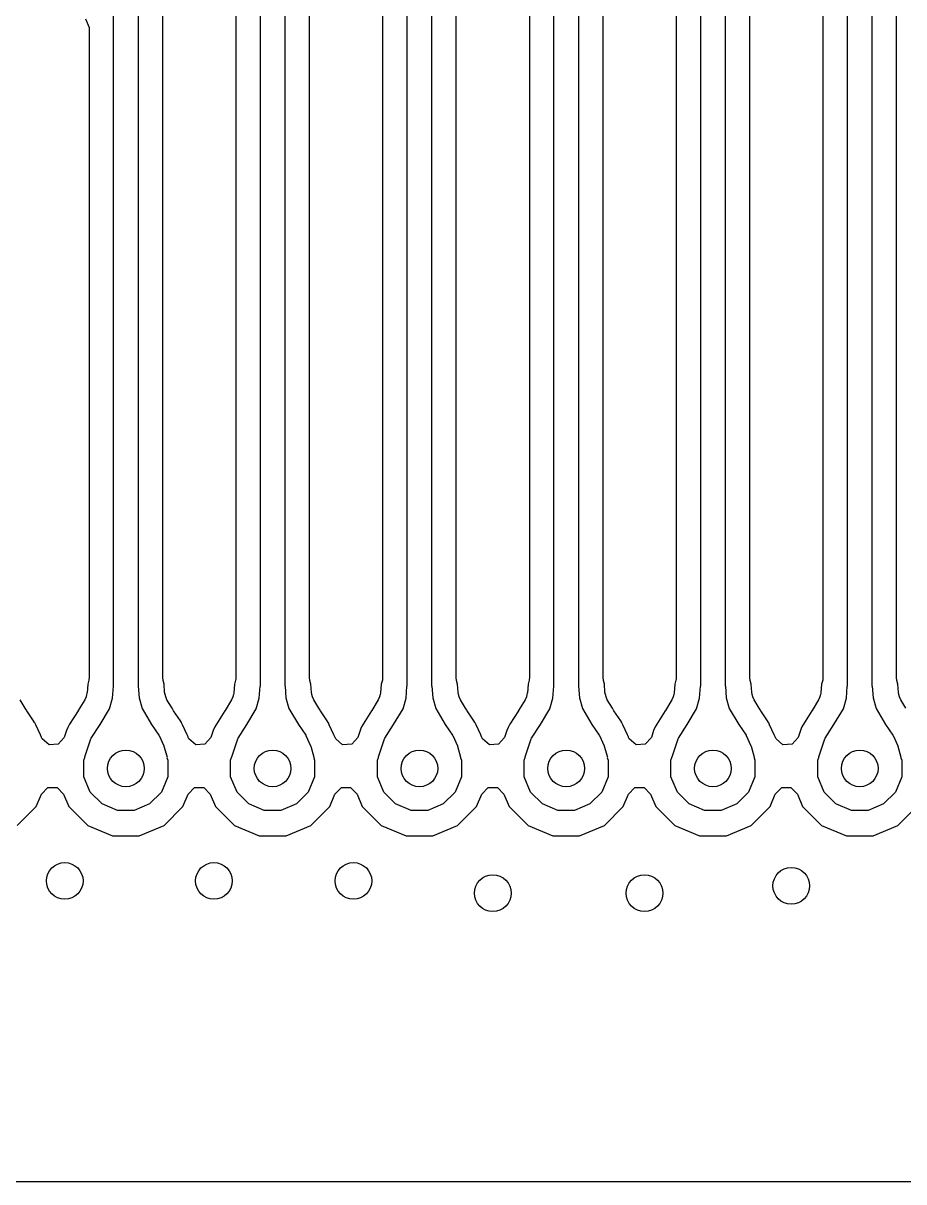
# Model space of a CAD drawing. Extents: x 114.9 to 199.6, y -137.1 to -76.7.
# Drawn here: x 191.53 to 195.13, y -137.149 to -132.415 of the extents above; entities that cross this region are included whole.
import ezdxf

# ---------------------------------------------------------------- set-up
doc = ezdxf.new("R2010")
doc.units = 0
doc.layers.add('BLACK', color=7, linetype='CONTINUOUS')

msp = doc.modelspace()

# ---------------------------------------------------------------- linework, layer by layer
at = {"layer": 'BLACK', "linetype": 'CONTINUOUS'}
for p, q in [((195.1005, -135.088525), (195.1005, -128.160066)), ((194.9, -135.122497), (194.9, -128.21071)), ((195, -128.19), (195, -135.12235)), ((194.7995, -128.272635), (194.7995, -135.089555)), ((194.4, -130.2), (194.4, -135.12235)), ((194.5005, -135.088525), (194.5005, -130.170066)), ((194.3, -135.122497), (194.3, -130.22071)), ((194.1995, -130.282635), (194.1995, -135.089555)), ((193.8, -130.81), (193.8, -135.12235)), ((193.9005, -135.088525), (193.9005, -130.780066)), ((193.7, -135.122497), (193.7, -130.83071)), ((193.5995, -130.892635), (193.5995, -135.089555)), ((193.3005, -135.088525), (193.3005, -131.450064)), ((193.1, -135.122497), (193.1, -131.50071)), ((193.2, -131.48), (193.2, -135.12235)), ((192.9995, -131.562636), (192.9995, -135.089555)), ((192.7005, -135.088525), (192.7005, -131.930066)), ((192.5, -135.122497), (192.5, -131.98071)), ((192.6, -131.96), (192.6, -135.12235)), ((192.3995, -132.042635), (192.3995, -135.089555)), ((192.1005, -135.088525), (192.1005, -132.319684)), ((191.9, -135.122497), (191.9, -132.37033)), ((192, -132.34962), (192, -135.12235)), ((191.785148, -132.397607), (191.7995, -132.432255)), ((191.7995, -132.432255), (191.7995, -135.089555)), ((191.793978, -135.115941), (191.791258, -135.150765)), ((191.798548, -135.099699), (191.793978, -135.115941)), ((191.799008, -135.09648), (191.798548, -135.099699)), ((191.7995, -135.089555), (191.799008, -135.09648)), ((191.895372, -135.172647), (191.899158, -135.124152)), ((191.899158, -135.124152), (191.9, -135.122497)), ((192, -135.12235), (192.000833, -135.124161)), ((192.000833, -135.124161), (192.004539, -135.172142)), ((192.102074, -135.100844), (192.1005, -135.088525)), ((192.10602, -135.116036), (192.102074, -135.100844)), ((192.108564, -135.148982), (192.10602, -135.116036)), ((192.393978, -135.115941), (192.391258, -135.150765)), ((192.398548, -135.099699), (192.393978, -135.115941)), ((192.399008, -135.09648), (192.398548, -135.099699)), ((192.3995, -135.089555), (192.399008, -135.09648)), ((192.495372, -135.172647), (192.499158, -135.124152)), ((192.499158, -135.124152), (192.5, -135.122497)), ((192.6, -135.12235), (192.600833, -135.124161)), ((192.600833, -135.124161), (192.604539, -135.172142)), ((192.702074, -135.100844), (192.7005, -135.088525)), ((192.70602, -135.116036), (192.702074, -135.100844)), ((192.708564, -135.148982), (192.70602, -135.116036)), ((192.993978, -135.115941), (192.991258, -135.150765)), ((192.998548, -135.099699), (192.993978, -135.115941)), ((192.999008, -135.09648), (192.998548, -135.099699)), ((192.9995, -135.089555), (192.999008, -135.09648)), ((193.095372, -135.172647), (193.099158, -135.124152)), ((193.099158, -135.124152), (193.1, -135.122497)), ((193.2, -135.12235), (193.200833, -135.124161)), ((193.200833, -135.124161), (193.204539, -135.172142)), ((193.302074, -135.100844), (193.3005, -135.088525)), ((193.30602, -135.116036), (193.302074, -135.100844)), ((193.308564, -135.148982), (193.30602, -135.116036)), ((193.593978, -135.115941), (193.591258, -135.150765)), ((193.598548, -135.099699), (193.593978, -135.115941)), ((193.599008, -135.09648), (193.598548, -135.099699)), ((193.5995, -135.089555), (193.599008, -135.09648)), ((193.695372, -135.172647), (193.699158, -135.124152)), ((193.699158, -135.124152), (193.7, -135.122497)), ((193.8, -135.12235), (193.800833, -135.124161)), ((193.800833, -135.124161), (193.804539, -135.172142)), ((193.902074, -135.100844), (193.9005, -135.088525)), ((193.90602, -135.116036), (193.902074, -135.100844)), ((193.908564, -135.148982), (193.90602, -135.116036)), ((194.193978, -135.115941), (194.191258, -135.150765)), ((194.198548, -135.099699), (194.193978, -135.115941)), ((194.199008, -135.09648), (194.198548, -135.099699)), ((194.1995, -135.089555), (194.199008, -135.09648)), ((194.295372, -135.172647), (194.299158, -135.124152)), ((194.299158, -135.124152), (194.3, -135.122497)), ((194.4, -135.12235), (194.400833, -135.124161)), ((194.400833, -135.124161), (194.404539, -135.172142)), ((194.502074, -135.100844), (194.5005, -135.088525)), ((194.50602, -135.116036), (194.502074, -135.100844)), ((194.508564, -135.148982), (194.50602, -135.116036)), ((194.793978, -135.115941), (194.791258, -135.150765)), ((194.798548, -135.099699), (194.793978, -135.115941)), ((194.799008, -135.09648), (194.798548, -135.099699)), ((194.7995, -135.089555), (194.799008, -135.09648)), ((194.895372, -135.172647), (194.899158, -135.124152)), ((194.899158, -135.124152), (194.9, -135.122497)), ((195, -135.12235), (195.000833, -135.124161)), ((195.000833, -135.124161), (195.004539, -135.172142)), ((195.102074, -135.100844), (195.1005, -135.088525)), ((195.10602, -135.116036), (195.102074, -135.100844)), ((195.108564, -135.148982), (195.10602, -135.116036)), ((191.78708, -135.167949), (191.78189, -135.179936)), ((191.789688, -135.158702), (191.78708, -135.167949)), ((191.790733, -135.152836), (191.789688, -135.158702)), ((191.791036, -135.152326), (191.790733, -135.152836)), ((191.791258, -135.150765), (191.791036, -135.152326)), ((192.110215, -135.158349), (192.108564, -135.148982)), ((192.112734, -135.167388), (192.110215, -135.158349)), ((192.117916, -135.179439), (192.112734, -135.167388)), ((192.38708, -135.167949), (192.38189, -135.179936)), ((192.389688, -135.158702), (192.38708, -135.167949)), ((192.390733, -135.152836), (192.389688, -135.158702)), ((192.391036, -135.152326), (192.390733, -135.152836)), ((192.391258, -135.150765), (192.391036, -135.152326)), ((192.710215, -135.158349), (192.708564, -135.148982)), ((192.712734, -135.167388), (192.710215, -135.158349)), ((192.717916, -135.179439), (192.712734, -135.167388)), ((192.98708, -135.167949), (192.98189, -135.179936)), ((192.989688, -135.158702), (192.98708, -135.167949)), ((192.990733, -135.152836), (192.989688, -135.158702)), ((192.991036, -135.152326), (192.990733, -135.152836)), ((192.991258, -135.150765), (192.991036, -135.152326)), ((193.310215, -135.158349), (193.308564, -135.148982)), ((193.312734, -135.167388), (193.310215, -135.158349)), ((193.317916, -135.179439), (193.312734, -135.167388)), ((193.58708, -135.167949), (193.58189, -135.179936)), ((193.589688, -135.158702), (193.58708, -135.167949)), ((193.590733, -135.152836), (193.589688, -135.158702)), ((193.591036, -135.152326), (193.590733, -135.152836)), ((193.591258, -135.150765), (193.591036, -135.152326)), ((193.910215, -135.158349), (193.908564, -135.148982)), ((193.912734, -135.167388), (193.910215, -135.158349)), ((193.917916, -135.179439), (193.912734, -135.167388)), ((194.18708, -135.167949), (194.18189, -135.179936)), ((194.189688, -135.158702), (194.18708, -135.167949)), ((194.190733, -135.152836), (194.189688, -135.158702)), ((194.191036, -135.152326), (194.190733, -135.152836)), ((194.191258, -135.150765), (194.191036, -135.152326)), ((194.510215, -135.158349), (194.508564, -135.148982)), ((194.512734, -135.167388), (194.510215, -135.158349)), ((194.517916, -135.179439), (194.512734, -135.167388)), ((194.78708, -135.167949), (194.78189, -135.179936)), ((194.789688, -135.158702), (194.78708, -135.167949)), ((194.790733, -135.152836), (194.789688, -135.158702)), ((194.791036, -135.152326), (194.790733, -135.152836)), ((194.791258, -135.150765), (194.791036, -135.152326)), ((195.110215, -135.158349), (195.108564, -135.148982)), ((195.112734, -135.167388), (195.110215, -135.158349)), ((195.117916, -135.179439), (195.112734, -135.167388)), ((191.538776, -135.214196), (191.517916, -135.179439)), ((191.5438, -135.222567), (191.538776, -135.214196)), ((191.78189, -135.179936), (191.755463, -135.223797)), ((191.844715, -135.280097), (191.882979, -135.216588)), ((191.882979, -135.216588), (191.895372, -135.172647)), ((192.004539, -135.172142), (192.016712, -135.215825)), ((192.016712, -135.215825), (192.055284, -135.280096)), ((192.138776, -135.214196), (192.117916, -135.179439)), ((192.1438, -135.222567), (192.138776, -135.214196)), ((192.38189, -135.179936), (192.355463, -135.223797)), ((192.444715, -135.280097), (192.482979, -135.216588)), ((192.482979, -135.216588), (192.495372, -135.172647)), ((192.604539, -135.172142), (192.616712, -135.215825)), ((192.616712, -135.215825), (192.655284, -135.280096)), ((192.738776, -135.214196), (192.717916, -135.179439)), ((192.7438, -135.222567), (192.738776, -135.214196)), ((192.98189, -135.179936), (192.955463, -135.223797)), ((193.044715, -135.280097), (193.082979, -135.216588)), ((193.082979, -135.216588), (193.095372, -135.172647)), ((193.204539, -135.172142), (193.216712, -135.215825)), ((193.216712, -135.215825), (193.255284, -135.280096)), ((193.338776, -135.214196), (193.317916, -135.179439)), ((193.3438, -135.222567), (193.338776, -135.214196)), ((193.58189, -135.179936), (193.555463, -135.223797)), ((193.644715, -135.280097), (193.682979, -135.216588)), ((193.682979, -135.216588), (193.695372, -135.172647)), ((193.804539, -135.172142), (193.816712, -135.215825)), ((193.816712, -135.215825), (193.855284, -135.280096)), ((193.938776, -135.214196), (193.917916, -135.179439)), ((193.9438, -135.222567), (193.938776, -135.214196)), ((194.18189, -135.179936), (194.155463, -135.223797)), ((194.244715, -135.280097), (194.282979, -135.216588)), ((194.282979, -135.216588), (194.295372, -135.172647)), ((194.404539, -135.172142), (194.416712, -135.215825)), ((194.416712, -135.215825), (194.455284, -135.280096)), ((194.538776, -135.214196), (194.517916, -135.179439)), ((194.5438, -135.222567), (194.538776, -135.214196)), ((194.78189, -135.179936), (194.755463, -135.223797)), ((194.844715, -135.280097), (194.882979, -135.216588)), ((194.882979, -135.216588), (194.895372, -135.172647)), ((195.004539, -135.172142), (195.016712, -135.215825)), ((195.016712, -135.215825), (195.055284, -135.280096)), ((195.138776, -135.214196), (195.117916, -135.179439)), ((191.545084, -135.224593), (191.5438, -135.222567)), ((191.572801, -135.266035), (191.545084, -135.224593)), ((191.572805, -135.266042), (191.572801, -135.266035)), ((191.577012, -135.272881), (191.572805, -135.266042)), ((191.754728, -135.22498), (191.719932, -135.279181)), ((191.755463, -135.223797), (191.754728, -135.22498)), ((192.145084, -135.224593), (192.1438, -135.222567)), ((192.172801, -135.266035), (192.145084, -135.224593)), ((192.172805, -135.266042), (192.172801, -135.266035)), ((192.177012, -135.272881), (192.172805, -135.266042)), ((192.354728, -135.22498), (192.319932, -135.279181)), ((192.355463, -135.223797), (192.354728, -135.22498)), ((192.745084, -135.224593), (192.7438, -135.222567)), ((192.772801, -135.266035), (192.745084, -135.224593)), ((192.772805, -135.266042), (192.772801, -135.266035)), ((192.777012, -135.272881), (192.772805, -135.266042)), ((192.954728, -135.22498), (192.919932, -135.279181)), ((192.955463, -135.223797), (192.954728, -135.22498)), ((193.345084, -135.224593), (193.3438, -135.222567)), ((193.372801, -135.266035), (193.345084, -135.224593)), ((193.372805, -135.266042), (193.372801, -135.266035)), ((193.377012, -135.272881), (193.372805, -135.266042)), ((193.554728, -135.22498), (193.519932, -135.279181)), ((193.555463, -135.223797), (193.554728, -135.22498)), ((193.945084, -135.224593), (193.9438, -135.222567)), ((193.972801, -135.266035), (193.945084, -135.224593)), ((193.972805, -135.266042), (193.972801, -135.266035)), ((193.977012, -135.272881), (193.972805, -135.266042)), ((194.154728, -135.22498), (194.119932, -135.279181)), ((194.155463, -135.223797), (194.154728, -135.22498)), ((194.545084, -135.224593), (194.5438, -135.222567)), ((194.572801, -135.266035), (194.545084, -135.224593)), ((194.572805, -135.266042), (194.572801, -135.266035)), ((194.577012, -135.272881), (194.572805, -135.266042)), ((194.754728, -135.22498), (194.719932, -135.279181)), ((194.755463, -135.223797), (194.754728, -135.22498)), ((191.577887, -135.274433), (191.577012, -135.272881)), ((191.581571, -135.281593), (191.577887, -135.274433)), ((191.600805, -135.322766), (191.581571, -135.281593)), ((191.707397, -135.305359), (191.698031, -135.333383)), ((191.707406, -135.305334), (191.707397, -135.305359)), ((191.712314, -135.29321), (191.707406, -135.305334)), ((191.713562, -135.290602), (191.712314, -135.29321)), ((191.719916, -135.279208), (191.713562, -135.290602)), ((191.719932, -135.279181), (191.719916, -135.279208)), ((191.808707, -135.336185), (191.844715, -135.280097)), ((192.055284, -135.280096), (192.055305, -135.280127)), ((192.055305, -135.280127), (192.085111, -135.324693)), ((192.177887, -135.274433), (192.177012, -135.272881)), ((192.181571, -135.281593), (192.177887, -135.274433)), ((192.200805, -135.322766), (192.181571, -135.281593)), ((192.307397, -135.305359), (192.298031, -135.333383)), ((192.307406, -135.305334), (192.307397, -135.305359)), ((192.312314, -135.29321), (192.307406, -135.305334)), ((192.313562, -135.290602), (192.312314, -135.29321)), ((192.319916, -135.279208), (192.313562, -135.290602)), ((192.319932, -135.279181), (192.319916, -135.279208)), ((192.408707, -135.336185), (192.444715, -135.280097)), ((192.655284, -135.280096), (192.655305, -135.280127)), ((192.655305, -135.280127), (192.685111, -135.324693)), ((192.777887, -135.274433), (192.777012, -135.272881)), ((192.781571, -135.281593), (192.777887, -135.274433)), ((192.800805, -135.322766), (192.781571, -135.281593)), ((192.907397, -135.305359), (192.898031, -135.333383)), ((192.907406, -135.305334), (192.907397, -135.305359)), ((192.912314, -135.29321), (192.907406, -135.305334)), ((192.913562, -135.290602), (192.912314, -135.29321)), ((192.919916, -135.279208), (192.913562, -135.290602)), ((192.919932, -135.279181), (192.919916, -135.279208)), ((193.008707, -135.336185), (193.044715, -135.280097)), ((193.255284, -135.280096), (193.255305, -135.280127)), ((193.255305, -135.280127), (193.285111, -135.324693)), ((193.377887, -135.274433), (193.377012, -135.272881)), ((193.381571, -135.281593), (193.377887, -135.274433)), ((193.400805, -135.322766), (193.381571, -135.281593)), ((193.507397, -135.305359), (193.498031, -135.333383)), ((193.507406, -135.305334), (193.507397, -135.305359)), ((193.512314, -135.29321), (193.507406, -135.305334)), ((193.513562, -135.290602), (193.512314, -135.29321)), ((193.519916, -135.279208), (193.513562, -135.290602)), ((193.519932, -135.279181), (193.519916, -135.279208)), ((193.608707, -135.336185), (193.644715, -135.280097)), ((193.855284, -135.280096), (193.855305, -135.280127)), ((193.855305, -135.280127), (193.885111, -135.324693)), ((193.977887, -135.274433), (193.977012, -135.272881)), ((193.981571, -135.281593), (193.977887, -135.274433)), ((194.000805, -135.322766), (193.981571, -135.281593)), ((194.107397, -135.305359), (194.098031, -135.333383)), ((194.107406, -135.305334), (194.107397, -135.305359)), ((194.112314, -135.29321), (194.107406, -135.305334)), ((194.113562, -135.290602), (194.112314, -135.29321)), ((194.119916, -135.279208), (194.113562, -135.290602)), ((194.119932, -135.279181), (194.119916, -135.279208)), ((194.208707, -135.336185), (194.244715, -135.280097)), ((194.455284, -135.280096), (194.455305, -135.280127)), ((194.455305, -135.280127), (194.485111, -135.324693)), ((194.577887, -135.274433), (194.577012, -135.272881)), ((194.581571, -135.281593), (194.577887, -135.274433)), ((194.600805, -135.322766), (194.581571, -135.281593)), ((194.707397, -135.305359), (194.698031, -135.333383)), ((194.707406, -135.305334), (194.707397, -135.305359)), ((194.712314, -135.29321), (194.707406, -135.305334)), ((194.713562, -135.290602), (194.712314, -135.29321)), ((194.719916, -135.279208), (194.713562, -135.290602)), ((194.719932, -135.279181), (194.719916, -135.279208)), ((194.808707, -135.336185), (194.844715, -135.280097)), ((195.055284, -135.280096), (195.055305, -135.280127)), ((195.055305, -135.280127), (195.085111, -135.324693)), ((191.604176, -135.33084), (191.600805, -135.322766)), ((191.604848, -135.332658), (191.604176, -135.33084)), ((191.604905, -135.332835), (191.604848, -135.332658)), ((191.604927, -135.332902), (191.604905, -135.332835)), ((191.605049, -135.333201), (191.604927, -135.332902)), ((191.605201, -135.333612), (191.605049, -135.333201)), ((191.605214, -135.333606), (191.605201, -135.333612)), ((191.607713, -135.339729), (191.605214, -135.333606)), ((191.636026, -135.364324), (191.607713, -135.339729)), ((191.698031, -135.333383), (191.673436, -135.361696)), ((191.782543, -135.413349), (191.807463, -135.338782)), ((191.807463, -135.338782), (191.808707, -135.336185)), ((192.085111, -135.324693), (192.085986, -135.326245)), ((192.085986, -135.326245), (192.10522, -135.367418)), ((192.204176, -135.33084), (192.200805, -135.322766)), ((192.204848, -135.332658), (192.204176, -135.33084)), ((192.204905, -135.332835), (192.204848, -135.332658)), ((192.204927, -135.332902), (192.204905, -135.332835)), ((192.205049, -135.333201), (192.204927, -135.332902)), ((192.205201, -135.333612), (192.205049, -135.333201)), ((192.205214, -135.333606), (192.205201, -135.333612)), ((192.207713, -135.339729), (192.205214, -135.333606)), ((192.236026, -135.364324), (192.207713, -135.339729)), ((192.298031, -135.333383), (192.273436, -135.361696)), ((192.382543, -135.413349), (192.407463, -135.338782)), ((192.407463, -135.338782), (192.408707, -135.336185)), ((192.685111, -135.324693), (192.685986, -135.326245)), ((192.685986, -135.326245), (192.70522, -135.367418)), ((192.804176, -135.33084), (192.800805, -135.322766)), ((192.804848, -135.332658), (192.804176, -135.33084)), ((192.804905, -135.332835), (192.804848, -135.332658)), ((192.804927, -135.332902), (192.804905, -135.332835)), ((192.805049, -135.333201), (192.804927, -135.332902)), ((192.805201, -135.333612), (192.805049, -135.333201)), ((192.805214, -135.333606), (192.805201, -135.333612)), ((192.807713, -135.339729), (192.805214, -135.333606)), ((192.836026, -135.364324), (192.807713, -135.339729)), ((192.898031, -135.333383), (192.873436, -135.361696)), ((192.982543, -135.413349), (193.007463, -135.338782)), ((193.007463, -135.338782), (193.008707, -135.336185)), ((193.285111, -135.324693), (193.285986, -135.326245)), ((193.285986, -135.326245), (193.30522, -135.367418)), ((193.404176, -135.33084), (193.400805, -135.322766)), ((193.404848, -135.332658), (193.404176, -135.33084)), ((193.404905, -135.332835), (193.404848, -135.332658)), ((193.404927, -135.332902), (193.404905, -135.332835)), ((193.405049, -135.333201), (193.404927, -135.332902)), ((193.405201, -135.333612), (193.405049, -135.333201)), ((193.405214, -135.333606), (193.405201, -135.333612)), ((193.407713, -135.339729), (193.405214, -135.333606)), ((193.436026, -135.364324), (193.407713, -135.339729)), ((193.498031, -135.333383), (193.473436, -135.361696)), ((193.582543, -135.413349), (193.607463, -135.338782)), ((193.607463, -135.338782), (193.608707, -135.336185)), ((193.885111, -135.324693), (193.885986, -135.326245)), ((193.885986, -135.326245), (193.90522, -135.367418)), ((194.004176, -135.33084), (194.000805, -135.322766)), ((194.004848, -135.332658), (194.004176, -135.33084)), ((194.004905, -135.332835), (194.004848, -135.332658)), ((194.004927, -135.332902), (194.004905, -135.332835)), ((194.005049, -135.333201), (194.004927, -135.332902)), ((194.005201, -135.333612), (194.005049, -135.333201)), ((194.005214, -135.333606), (194.005201, -135.333612)), ((194.007713, -135.339729), (194.005214, -135.333606)), ((194.036026, -135.364324), (194.007713, -135.339729)), ((194.098031, -135.333383), (194.073436, -135.361696)), ((194.182543, -135.413349), (194.207463, -135.338782)), ((194.207463, -135.338782), (194.208707, -135.336185)), ((194.485111, -135.324693), (194.485986, -135.326245)), ((194.485986, -135.326245), (194.50522, -135.367418)), ((194.604176, -135.33084), (194.600805, -135.322766)), ((194.604848, -135.332658), (194.604176, -135.33084)), ((194.604905, -135.332835), (194.604848, -135.332658)), ((194.604927, -135.332902), (194.604905, -135.332835)), ((194.605049, -135.333201), (194.604927, -135.332902)), ((194.605201, -135.333612), (194.605049, -135.333201)), ((194.605214, -135.333606), (194.605201, -135.333612)), ((194.607713, -135.339729), (194.605214, -135.333606)), ((194.636026, -135.364324), (194.607713, -135.339729)), ((194.698031, -135.333383), (194.673436, -135.361696)), ((194.782543, -135.413349), (194.807463, -135.338782)), ((194.807463, -135.338782), (194.808707, -135.336185)), ((195.085111, -135.324693), (195.085986, -135.326245)), ((195.085986, -135.326245), (195.10522, -135.367418)), ((191.673436, -135.361696), (191.636026, -135.364324)), ((192.10522, -135.367418), (192.105892, -135.369236)), ((192.105892, -135.369236), (192.118277, -135.413778)), ((192.273436, -135.361696), (192.236026, -135.364324)), ((192.70522, -135.367418), (192.705892, -135.369236)), ((192.705892, -135.369236), (192.718277, -135.413778)), ((192.873436, -135.361696), (192.836026, -135.364324)), ((193.30522, -135.367418), (193.305892, -135.369236)), ((193.305892, -135.369236), (193.318277, -135.413778)), ((193.473436, -135.361696), (193.436026, -135.364324)), ((193.90522, -135.367418), (193.905892, -135.369236)), ((193.905892, -135.369236), (193.918277, -135.413778)), ((194.073436, -135.361696), (194.036026, -135.364324)), ((194.50522, -135.367418), (194.505892, -135.369236)), ((194.505892, -135.369236), (194.518277, -135.413778)), ((194.673436, -135.361696), (194.636026, -135.364324)), ((195.10522, -135.367418), (195.105892, -135.369236)), ((195.105892, -135.369236), (195.118277, -135.413778)), ((191.778363, -135.425859), (191.782437, -135.416021)), ((191.778363, -135.494141), (191.778363, -135.425859)), ((191.782182, -135.414698), (191.782543, -135.413349)), ((191.782437, -135.416021), (191.782182, -135.414698)), ((192.118277, -135.413778), (192.117902, -135.416843)), ((192.117902, -135.416843), (192.121637, -135.425859)), ((192.121637, -135.425859), (192.121637, -135.494141)), ((192.378363, -135.425859), (192.382437, -135.416021)), ((192.378363, -135.494141), (192.378363, -135.425859)), ((192.382182, -135.414698), (192.382543, -135.413349)), ((192.382437, -135.416021), (192.382182, -135.414698)), ((192.718277, -135.413778), (192.717902, -135.416843)), ((192.717902, -135.416843), (192.721637, -135.425859)), ((192.721637, -135.425859), (192.721637, -135.494141)), ((192.978363, -135.425859), (192.982437, -135.416021)), ((192.978363, -135.494141), (192.978363, -135.425859)), ((192.982182, -135.414698), (192.982543, -135.413349)), ((192.982437, -135.416021), (192.982182, -135.414698)), ((193.318277, -135.413778), (193.317902, -135.416843)), ((193.317902, -135.416843), (193.321637, -135.425859)), ((193.321637, -135.425859), (193.321637, -135.494141)), ((193.578363, -135.425859), (193.582437, -135.416021)), ((193.578363, -135.494141), (193.578363, -135.425859)), ((193.582182, -135.414698), (193.582543, -135.413349)), ((193.582437, -135.416021), (193.582182, -135.414698)), ((193.918277, -135.413778), (193.917902, -135.416843)), ((193.917902, -135.416843), (193.921637, -135.425859)), ((193.921637, -135.425859), (193.921637, -135.494141)), ((194.178363, -135.425859), (194.182437, -135.416021)), ((194.178363, -135.494141), (194.178363, -135.425859)), ((194.182182, -135.414698), (194.182543, -135.413349)), ((194.182437, -135.416021), (194.182182, -135.414698)), ((194.518277, -135.413778), (194.517902, -135.416843)), ((194.517902, -135.416843), (194.521637, -135.425859)), ((194.521637, -135.425859), (194.521637, -135.494141)), ((194.778363, -135.425859), (194.782437, -135.416021)), ((194.778363, -135.494141), (194.778363, -135.425859)), ((194.782182, -135.414698), (194.782543, -135.413349)), ((194.782437, -135.416021), (194.782182, -135.414698)), ((195.118277, -135.413778), (195.117902, -135.416843)), ((195.117902, -135.416843), (195.121637, -135.425859)), ((195.121637, -135.425859), (195.121637, -135.494141)), ((191.804493, -135.557225), (191.778363, -135.494141)), ((192.121637, -135.494141), (192.095507, -135.557225)), ((192.404493, -135.557225), (192.378363, -135.494141)), ((192.721637, -135.494141), (192.695507, -135.557225)), ((193.004493, -135.557225), (192.978363, -135.494141)), ((193.321637, -135.494141), (193.295507, -135.557225)), ((193.604493, -135.557225), (193.578363, -135.494141)), ((193.921637, -135.494141), (193.895507, -135.557225)), ((194.204493, -135.557225), (194.178363, -135.494141)), ((194.521637, -135.494141), (194.495507, -135.557225)), ((194.804493, -135.557225), (194.778363, -135.494141)), ((195.121637, -135.494141), (195.095507, -135.557225)), ((191.60473, -135.564941), (191.631249, -135.538424)), ((191.631249, -135.538424), (191.668752, -135.538424)), ((191.668752, -135.538424), (191.695269, -135.564941)), ((192.20473, -135.564941), (192.231249, -135.538424)), ((192.231249, -135.538424), (192.268752, -135.538424)), ((192.268752, -135.538424), (192.295269, -135.564941)), ((192.80473, -135.564941), (192.831249, -135.538424)), ((192.831249, -135.538424), (192.868752, -135.538424)), ((192.868752, -135.538424), (192.895269, -135.564941)), ((193.40473, -135.564941), (193.431249, -135.538424)), ((193.431249, -135.538424), (193.468752, -135.538424)), ((193.468752, -135.538424), (193.495269, -135.564941)), ((194.00473, -135.564941), (194.031249, -135.538424)), ((194.031249, -135.538424), (194.068752, -135.538424)), ((194.068752, -135.538424), (194.095269, -135.564941)), ((194.60473, -135.564941), (194.631249, -135.538424)), ((194.631249, -135.538424), (194.668752, -135.538424)), ((194.668752, -135.538424), (194.695269, -135.564941)), ((191.583557, -135.616058), (191.60473, -135.564941)), ((191.695269, -135.564941), (191.716443, -135.616058)), ((191.852775, -135.605507), (191.804493, -135.557225)), ((192.095507, -135.557225), (192.047225, -135.605507)), ((192.183557, -135.616058), (192.20473, -135.564941)), ((192.295269, -135.564941), (192.316443, -135.616058)), ((192.452775, -135.605507), (192.404493, -135.557225)), ((192.695507, -135.557225), (192.647225, -135.605507)), ((192.783557, -135.616058), (192.80473, -135.564941)), ((192.895269, -135.564941), (192.916443, -135.616058)), ((193.052775, -135.605507), (193.004493, -135.557225)), ((193.295507, -135.557225), (193.247225, -135.605507)), ((193.383557, -135.616058), (193.40473, -135.564941)), ((193.495269, -135.564941), (193.516443, -135.616058)), ((193.652775, -135.605507), (193.604493, -135.557225)), ((193.895507, -135.557225), (193.847225, -135.605507)), ((193.983557, -135.616058), (194.00473, -135.564941)), ((194.095269, -135.564941), (194.116443, -135.616058)), ((194.252775, -135.605507), (194.204493, -135.557225)), ((194.495507, -135.557225), (194.447225, -135.605507)), ((194.583557, -135.616058), (194.60473, -135.564941)), ((194.695269, -135.564941), (194.716443, -135.616058)), ((194.852775, -135.605507), (194.804493, -135.557225)), ((195.095507, -135.557225), (195.047225, -135.605507)), ((191.506061, -135.693555), (191.583555, -135.616061)), ((191.583555, -135.61606), (191.583557, -135.616058)), ((191.583555, -135.616061), (191.583555, -135.61606)), ((191.716443, -135.616058), (191.716444, -135.616059)), ((191.716444, -135.616059), (191.716445, -135.616061)), ((191.716445, -135.616061), (191.793939, -135.693555)), ((191.915859, -135.631637), (191.852775, -135.605507)), ((191.984141, -135.631637), (191.915859, -135.631637)), ((192.047225, -135.605507), (191.984141, -135.631637)), ((192.106061, -135.693555), (192.183555, -135.616061)), ((192.183555, -135.61606), (192.183557, -135.616058)), ((192.183555, -135.616061), (192.183555, -135.61606)), ((192.316443, -135.616058), (192.316444, -135.616059)), ((192.316444, -135.616059), (192.316445, -135.616061)), ((192.316445, -135.616061), (192.393939, -135.693555)), ((192.515859, -135.631637), (192.452775, -135.605507)), ((192.584141, -135.631637), (192.515859, -135.631637)), ((192.647225, -135.605507), (192.584141, -135.631637)), ((192.706061, -135.693555), (192.783555, -135.616061)), ((192.783555, -135.61606), (192.783557, -135.616058)), ((192.783555, -135.616061), (192.783555, -135.61606)), ((192.916443, -135.616058), (192.916444, -135.616059)), ((192.916444, -135.616059), (192.916445, -135.616061)), ((192.916445, -135.616061), (192.993939, -135.693555)), ((193.115859, -135.631637), (193.052775, -135.605507)), ((193.184141, -135.631637), (193.115859, -135.631637)), ((193.247225, -135.605507), (193.184141, -135.631637)), ((193.306061, -135.693555), (193.383555, -135.616061)), ((193.383555, -135.61606), (193.383557, -135.616058)), ((193.383555, -135.616061), (193.383555, -135.61606)), ((193.516443, -135.616058), (193.516444, -135.616059)), ((193.516444, -135.616059), (193.516445, -135.616061)), ((193.516445, -135.616061), (193.593939, -135.693555)), ((193.715859, -135.631637), (193.652775, -135.605507)), ((193.784141, -135.631637), (193.715859, -135.631637)), ((193.847225, -135.605507), (193.784141, -135.631637)), ((193.906061, -135.693555), (193.983555, -135.616061)), ((193.983555, -135.61606), (193.983557, -135.616058)), ((193.983555, -135.616061), (193.983555, -135.61606)), ((194.116443, -135.616058), (194.116444, -135.616059)), ((194.116444, -135.616059), (194.116445, -135.616061)), ((194.116445, -135.616061), (194.193939, -135.693555)), ((194.315859, -135.631637), (194.252775, -135.605507)), ((194.384141, -135.631637), (194.315859, -135.631637)), ((194.447225, -135.605507), (194.384141, -135.631637)), ((194.506061, -135.693555), (194.583555, -135.616061)), ((194.583555, -135.61606), (194.583557, -135.616058)), ((194.583555, -135.616061), (194.583555, -135.61606)), ((194.716443, -135.616058), (194.716444, -135.616059)), ((194.716444, -135.616059), (194.716445, -135.616061)), ((194.716445, -135.616061), (194.793939, -135.693555)), ((194.915859, -135.631637), (194.852775, -135.605507)), ((194.984141, -135.631637), (194.915859, -135.631637)), ((195.047225, -135.605507), (194.984141, -135.631637)), ((195.106061, -135.693555), (195.183555, -135.616061)), ((191.793939, -135.693555), (191.79394, -135.693555)), ((191.79394, -135.693555), (191.793942, -135.693557)), ((191.793942, -135.693557), (191.8952, -135.7355)), ((191.8952, -135.7355), (191.895202, -135.7355)), ((191.895202, -135.7355), (192.004798, -135.7355)), ((192.004798, -135.7355), (192.0048, -135.7355)), ((192.0048, -135.7355), (192.106058, -135.693557)), ((192.106058, -135.693557), (192.10606, -135.693555)), ((192.10606, -135.693555), (192.106061, -135.693555)), ((192.393939, -135.693555), (192.39394, -135.693555)), ((192.39394, -135.693555), (192.393942, -135.693557)), ((192.393942, -135.693557), (192.4952, -135.7355)), ((192.4952, -135.7355), (192.495202, -135.7355)), ((192.495202, -135.7355), (192.604798, -135.7355)), ((192.604798, -135.7355), (192.6048, -135.7355)), ((192.6048, -135.7355), (192.706058, -135.693557)), ((192.706058, -135.693557), (192.70606, -135.693555)), ((192.70606, -135.693555), (192.706061, -135.693555)), ((192.993939, -135.693555), (192.99394, -135.693555)), ((192.99394, -135.693555), (192.993942, -135.693557)), ((192.993942, -135.693557), (193.0952, -135.7355)), ((193.0952, -135.7355), (193.095202, -135.7355)), ((193.095202, -135.7355), (193.204798, -135.7355)), ((193.204798, -135.7355), (193.2048, -135.7355)), ((193.2048, -135.7355), (193.306058, -135.693557)), ((193.306058, -135.693557), (193.30606, -135.693555)), ((193.30606, -135.693555), (193.306061, -135.693555)), ((193.593939, -135.693555), (193.59394, -135.693555)), ((193.59394, -135.693555), (193.593942, -135.693557)), ((193.593942, -135.693557), (193.6952, -135.7355)), ((193.6952, -135.7355), (193.695202, -135.7355)), ((193.695202, -135.7355), (193.804798, -135.7355)), ((193.804798, -135.7355), (193.8048, -135.7355)), ((193.8048, -135.7355), (193.906058, -135.693557)), ((193.906058, -135.693557), (193.90606, -135.693555)), ((193.90606, -135.693555), (193.906061, -135.693555)), ((194.193939, -135.693555), (194.19394, -135.693555)), ((194.19394, -135.693555), (194.193942, -135.693557)), ((194.193942, -135.693557), (194.2952, -135.7355)), ((194.2952, -135.7355), (194.295202, -135.7355)), ((194.295202, -135.7355), (194.404798, -135.7355)), ((194.404798, -135.7355), (194.4048, -135.7355)), ((194.4048, -135.7355), (194.506058, -135.693557)), ((194.506058, -135.693557), (194.50606, -135.693555)), ((194.50606, -135.693555), (194.506061, -135.693555)), ((194.793939, -135.693555), (194.79394, -135.693555)), ((194.79394, -135.693555), (194.793942, -135.693557)), ((194.793942, -135.693557), (194.8952, -135.7355)), ((194.8952, -135.7355), (194.895202, -135.7355)), ((194.895202, -135.7355), (195.004798, -135.7355)), ((195.004798, -135.7355), (195.0048, -135.7355)), ((195.0048, -135.7355), (195.106058, -135.693557)), ((195.106058, -135.693557), (195.10606, -135.693555)), ((195.10606, -135.693555), (195.106061, -135.693555)), ((196.955943, -137.1495), (180.344057, -137.1495))]:
    msp.add_line(p, q, dxfattribs=at)
at = {"layer": 'BLACK'}
for centre in [(191.95, -135.46), (192.55, -135.46), (193.15, -135.46), (193.75, -135.46), (194.35, -135.46), (194.95, -135.46), (191.7, -135.92), (192.31, -135.92), (192.88, -135.92), (194.67, -135.94), (193.45, -135.97), (194.07, -135.97)]:
    msp.add_circle(centre, 0.075, dxfattribs=at)

doc.saveas('drawing.dxf')
